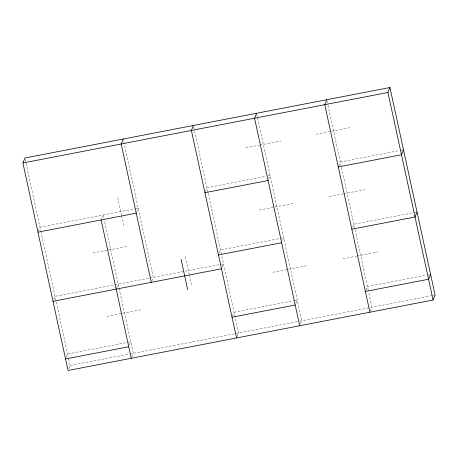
<?xml version="1.0" encoding="UTF-8"?>
<svg xmlns="http://www.w3.org/2000/svg" width="458" height="458" viewBox="0 0 458 458"><rect width="100%" height="100%" fill="white"/><g stroke="black" fill="none" stroke-linecap="round" stroke-linejoin="round"><path stroke-width="0.34" stroke-dasharray="2.29 1.72" d="M38.455 230.895L39.96 227.168L135.431 208.734M53.763 299.446L55.017 296.337L149.085 278.178M101.636 218.701L103.142 214.974L103.903 218.466M66.307 357.091L67.561 353.982L126.528 342.595M68.815 368.616L70.074 365.513L68.448 358.053M136.736 211.922L138.242 208.195L136.135 208.602M116.687 287.87L118.193 284.143M151.787 281.092L153.293 277.365L123.339 139.724M129.482 344.891L130.742 341.783L127.232 342.464M131.744 357.04L133.249 353.313L104.052 219.164M205.424 191.45L206.93 187.723L265.898 176.336M219.227 253.085L220.481 249.976L283.657 237.776L282.151 241.503M222.239 266.917L223.493 263.808L149.783 278.04M268.606 179.255L270.111 175.523L266.602 176.204M232.521 315.957L234.032 312.23L294.402 300.574M237.038 336.71L238.544 332.983L221.666 255.427M338.8 165.699L340.305 161.972L399.273 150.585M295.954 303.139L297.208 300.03L295.101 300.437M300.471 323.892L301.725 320.783L256.709 113.962M352.603 227.328L353.857 224.225L417.038 212.025M365.902 290.206L367.408 286.479L426.369 275.092M370.413 310.959L371.925 307.226L368.575 291.855M245.786 147.785L259.125 145.209M259.823 145.077L280.886 141.007M315.986 134.234L351.086 127.456M399.977 150.447L402.782 149.909M259.337 210.039L294.437 203.26M329.531 196.488L342.87 193.911M343.574 193.774L364.631 189.709M93.117 252.942L107.859 250.097M108.563 249.965L128.217 246.169M272.882 272.292L307.982 265.514M343.082 258.741L356.421 256.165M357.12 256.028L378.182 251.963M106.92 316.352L142.014 309.574M427.074 274.955L429.18 274.548M70.074 365.513L129.036 354.126M129.74 353.988L298.914 321.327M299.618 321.19L432.295 295.57M432.993 295.439L435.1 295.032M327.058 101.098L327.825 104.607M327.962 105.248L341.365 166.815M341.508 167.491L354.91 229.069M355.042 229.676L368.461 291.317M193.682 126.855L221.535 254.82M185.358 256.64L189.154 274.073M189.303 274.771L191.427 284.538M117.654 197.633L121.45 215.071M121.599 215.77L123.729 225.531M25.213 159.395L40.722 230.66M40.877 231.364L56.076 301.204M56.225 301.896L68.299 357.372"/><path stroke-width="0.69" d="M22.9 162.968L24.909 157.999L389.935 87.518L435.1 295.032L433.091 300.001L68.065 370.482L22.9 162.968L387.926 92.487L389.935 87.518M123.185 139.026L121.175 143.995L151.283 282.334M193.385 125.469L191.375 130.438L236.54 337.952M256.56 113.269L254.551 118.244L299.715 325.752M326.76 99.718L324.751 104.687L369.915 312.201M403.487 149.772L401.477 154.741L338.302 166.941M417.038 212.025L415.028 216.995L351.847 229.195M430.583 274.279L428.574 279.248L365.398 291.448M204.926 192.692L268.102 180.498M37.957 232.143L136.232 213.165M218.472 254.946L281.653 242.751M53.008 301.312L221.483 268.783M232.023 317.199L295.198 305.005M65.551 358.952L128.732 346.752M387.926 92.487L433.091 300.001M181.082 259.388L187.66 289.593M101.132 219.943L131.24 358.282"/></g></svg>
